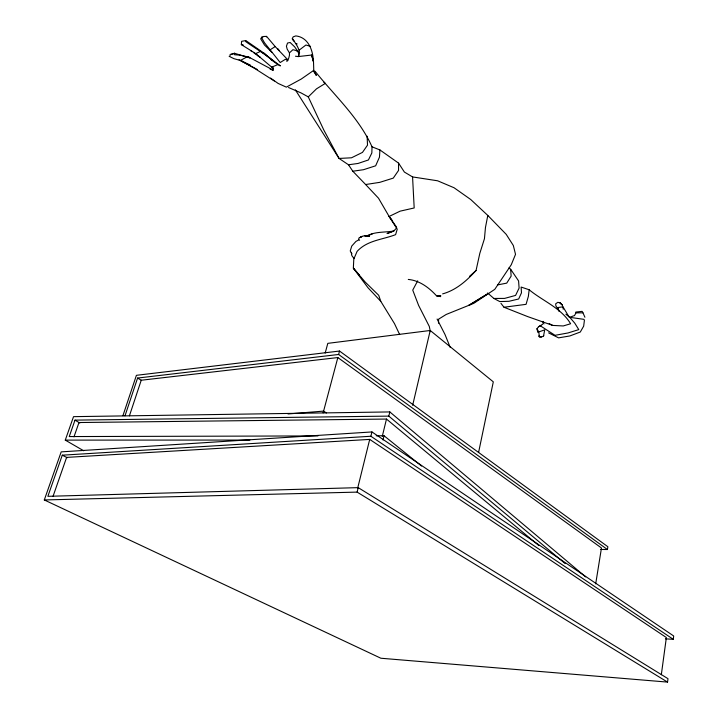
<?xml version="1.0" encoding="UTF-8"?>
<svg xmlns="http://www.w3.org/2000/svg" width="718" height="718" viewBox="0 0 718 718"><rect width="100%" height="100%" fill="white"/><g stroke="black" fill="none" stroke-linecap="round" stroke-linejoin="round"><path stroke-width="1.08" d="M315.076 71.288C334.741 95.835 358.973 117.743 372.023 146.813L379.93 149.954L398.571 163.13L398.544 170.426L393.276 178.109L379.786 182.345L365.641 184.535L352.807 171.225L348.508 164.79L339.058 158.436L295.313 89.813M372.023 146.813L371.843 152.97L368.424 159.961L358.076 163.444L348.508 164.79M438.492 323.217L438.608 319.151L446.201 314.457L473.754 303.346L494.783 289.336L511.27 264.745L515.524 254.343L513.325 245.502L506.208 234.346L487.8 215.436L470.676 199.469L454.063 187.757L437.603 180.792L412.563 176.924L404.387 172.06L398.571 163.13M559.071 311.406L557.823 307.537L562.993 306.828L569.114 317.051M543.786 335.647L543.553 335.943C542.611 336.948 538.338 337.972 539.119 335.459M379.93 149.954L379.454 157.161L375.649 165.804L363.488 169.708L352.807 171.225M273.477 68.668L255.716 53.59L241.347 44.633L241.616 41.33L245.673 40.585L247.019 41.402L264.673 53.635L272.535 60.527C264.143 53.446 254.917 48.052 245.906 41.734L245.673 40.585M487.594 292.971L493.876 298.455L499.8 301.587L508.999 301.291L518.674 298.984L521.474 292.836L521.124 287.056L529.166 289.767L528.358 296.399L526.07 304.342L503.991 307.241L500.958 303.364M667.543 682.1L668 678.69L358.21 487.639L47.864 496.326L62.278 455.185L370.883 436.257L673.251 639.307L673.699 635.986L371.951 431.94L61.192 451.873L44.301 499.952L380.872 658.235L667.543 682.1L357.106 492.108L44.301 499.952M661.323 674.732L666.367 637.548L369.707 439.407L66.621 457.393L53.042 496.326M600.715 549.45L607.428 549.53L607.868 546.739L339.524 351.039L136.411 375.317L122.904 415.74M595.689 583.869L601.469 547.987L337.846 357.564L141.24 380.235L129.419 415.83M487.8 215.436L485.458 227.507L484.444 238.735L479.83 253.301L476.052 270.506C466.781 280.657 456.19 290.135 442.62 293.886M563.208 309.252L562.993 306.828M574.4 315.767L576.007 312.868L582.962 312.824L584.919 317.239M478.565 452.546L493.302 381.841L430.226 330.486L327.803 343.357L325.182 353.085M412.662 405.293L430.226 330.486M383.017 440.017L384.049 435.754L376.205 435.781M565.138 563.576L388.806 416.117L389.82 411.926L73.532 416.655L65.284 440.116L83.674 450.769M382.272 436.409L386.481 419.061L78.98 422.525L73.981 436.858M357.645 488.285L369.707 439.407M357.106 492.108L358.21 487.639M370.883 436.257L371.951 431.94M323.127 412.895L337.846 357.564M124.995 415.821L137.587 378.054L338.618 354.477L339.524 351.039M543.553 335.943L544.72 329.867L538.778 331.931L539.353 336.733M266.414 36.905L266.575 36.385L263.3 36.51L261.935 38.242L264.475 42.757L280.208 62.538L285.468 59.244L287.891 60.59M388.806 416.117L74.995 420.129L69.242 436.562L317.948 435.925M298.141 56.587L299.577 52.755C298.841 47.487 295.385 43.161 292.549 38.853L293.868 40.989L292.19 38.763L293.186 36.851L295.843 35.9C308.525 37.39 313.057 50.511 313.389 61.551L311.594 55.044L298.141 56.587L295.457 56.21M417.688 280.819L412.742 290.108L418.612 305.419L429.292 326.43L430.378 331.653M286.859 61.515L288.771 58.068L289.489 55.106L289.435 52.89L287.173 49.138L286.428 46.194L287.55 43.026L290.153 42.497L294.631 46.814L298.311 52.028L299.029 56.534M543.077 321.332L543.023 323.226L544.011 323.899M262.106 36.6L260.697 38.844L264.475 44.992L272.095 52.531M537.827 332.398L536.956 328.763L538.527 326.762L540.771 325.487M396.623 228.001L393.787 230.999L387.047 233.547L393.823 231.016C384.327 232.659 374.482 231.25 365.776 236.563M367.104 136.187L367.517 145.144L362.473 152.395L351.497 157.798L339.058 158.436L323.89 130.182L308.282 96.885L316.494 88.844L325.281 83.423L323.818 82.112M289.435 52.89L292.908 49.704L295.897 50.466L298.311 52.028M469.581 276.277L476.052 270.506M299.164 50.152L305.913 45.01L310.526 46.401M538.527 326.762L542.655 324.267M269.968 49.91L275.191 46.571L287.873 59.863M312.124 54.882L311.594 55.044L313.497 61.452L313.775 70.337L301.264 79.034L286.338 87.147L278.108 83.423L270.524 78.056M273.091 70.05L248.482 56.928L247.207 56.794L240.342 60.474L233.915 58.661L229.141 56.309L230.281 55.627M358.587 240L355.94 241.427L351.739 246.086L350.24 250.977L351.91 253.723M259.916 51.669L255.716 53.59M365.641 184.535L378.521 198.222L389.12 216.459L400.132 211.155L414.187 207.96L412.563 176.924M272.966 70.086L270.085 69.072L273.109 70.095L272.14 66.962L277.902 64.584L280.37 65.885L262.537 52.486L264.673 53.635M367.49 235.863L372.328 233.889M573.61 315.839L569.751 317.329L565.883 314.197M231.788 54.191L234.535 53.285L250.026 57.987L248.482 56.928M230.029 54.487L234.535 53.285L234.023 53.59L234.535 54.747L239.839 55.115L247.207 56.794M497.448 284.938L506.728 283.134L511.135 276.116L510.66 269.259L508.847 268.038M367.966 236.366L369.492 236.375C366.252 235.746 362.662 235.235 359.88 237.559L361.764 236.608L358.856 238.062L358.776 239.291L359.61 240.279M287.999 413.963L323.594 411.109L326.394 412.967M493.876 298.455L504.575 298.41L515.596 295.412L519.105 288.08L518.584 280.935L510.66 269.259M65.284 440.116L249.882 440.062M503.991 307.241L527.524 316.539L552.716 325.416L563.244 325.954L570.613 323.755C561.296 308.04 542.808 301.039 529.166 289.767M665.415 638.84L673.251 639.307M539.065 336.688L541.507 336.948M364.69 235.818L367.428 236.159L365.606 235.926M241.347 44.633L243.231 44.956M437.54 295.924L440.735 296.597L437.002 295.852L440.789 295.556L436.912 296.229C429.31 287.864 419.895 280.558 408.282 279.428M250.34 65.06L240.342 60.474L257.448 69.574M295.987 43.538L297.162 43.977M288.546 87.515L301.12 92.954L308.282 96.885M239.058 59.818L243.635 61.892M548.597 332.874L558.595 337.864L569.814 335.961L580.297 332.03L583.671 326.143L584.407 320.345L583.967 319.348L569.751 317.329L574.813 323.208L578.771 329.616L568.001 332.964L555.032 335.315L540.636 326.008M549.18 323.621L552.716 325.416M62.278 455.185L67.277 457.734M242.397 61.604L254.307 68.201L274.357 80.999M137.587 378.054L141.437 380.352M74.995 420.129L79.788 423.01M250.447 50.475L252.189 51.696M253.939 52.926L260.042 57.207L257.843 55.654M270.982 59.63L277.902 64.584M338.618 354.477L607.428 549.53M384.049 435.754L421.565 466.054M386.481 419.061L538.913 545.626M389.82 411.926L585.655 576.895M272.14 66.962L273.486 68.183M562.338 305.015L560.498 303.149L559.977 302.879L562.338 305.015L559.977 302.879L557.85 302.314L555.678 303.822L555.894 305.913L558.254 309.503L557.769 308.767M277.848 49.246L279.302 50.691L277.561 48.492M266.575 36.385L275.191 46.571M399.657 334.552L394.469 323.594L380.773 301.327L368.02 287.774L353.346 268.155L353.794 259.09L357.115 251.363C367.338 240.243 382.443 239.74 395.6 234.651L397.242 229.221L389.12 216.459L392.504 220.803M359.431 275.2L353.346 268.155L365.247 282.111L378.709 295.295L380.773 301.327M354.127 258.659L351.829 255.608L351.29 252.467M538.778 331.931L536.956 328.763M389.12 216.459L396.65 227.274M313.389 70.983L316.315 75.39L313.775 70.337M437.091 319.043L444.998 334.498L450.258 347.494M582.962 312.824L582.145 311.352L575.8 312.052L576.007 312.868M487.244 294.093L468.71 305.419L487.244 294.093"/></g></svg>
